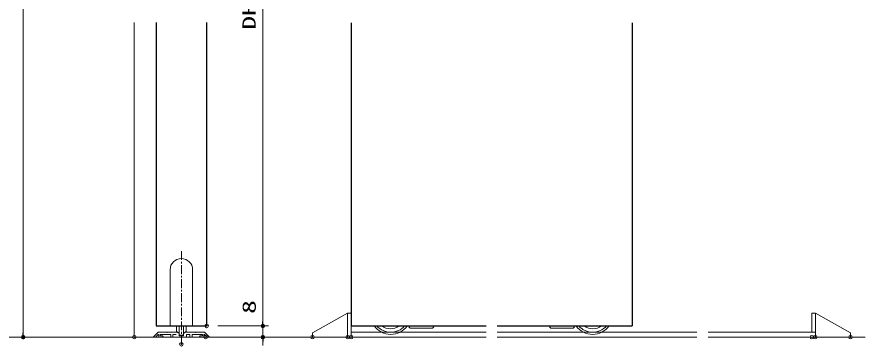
# Model space of a CAD drawing. Units: millimetres, scale not verified. Extents: x -1306 to 1306, y -607 to 607.
# Drawn here: x -866 to -262, y -11 to 223 of the extents above; entities that cross this region are included whole.
import ezdxf
from ezdxf.enums import TextEntityAlignment as Align

# ---------------------------------------------------------------- set-up
doc = ezdxf.new("R2010")
doc.units = ezdxf.units.MM
doc.header["$LTSCALE"] = 5
doc.header["$PDMODE"] = 32
doc.header["$PDSIZE"] = 2.5
doc.linetypes.add('USER1', pattern=[0.375, 0.25, -0.125])
doc.linetypes.add('USER3', pattern=[2, 1.25, -0.25, 0.25, -0.25])
for name, color, linetype, lineweight in [('0-1_線(黄)', 2, 'Continuous', 15), ('0-4_線(白)', 7, 'Continuous', 30), ('0-5_線(水)', 4, 'Continuous', 9), ('0-6_寸法線', 3, 'Continuous', 13), ('0-7_0', 3, 'Continuous', 25), ('0-8_DEFPOINTS', 7, 'Continuous', 5), ('0-A_中心線', 3, 'USER3', 9), ('0-C_点線(青)', 4, 'USER1', 9)]:
    doc.layers.add(name, color=color, linetype=linetype, lineweight=lineweight)
doc.styles.add('ＭＳ ゴシック', font='')
doc.styles.get('ＭＳ ゴシック').set_extended_font_data('MS Gothic')

# ---------------------------------------------------------------- blocks, each defined once
blk = doc.blocks.new('_DOT')
at = {"layer": '0-7_0'}
blk.add_line((-2.5, 0), (-5, 0), dxfattribs=at)
for points in [[(0, 0), (-2.5, 0), (-2.48, 0.313)], [(0, 0), (-2.48, -0.313), (-2.5, 0)], [(0, 0), (-2.48, 0.313), (-2.421, 0.622)], [(0, 0), (-2.421, -0.622), (-2.48, -0.313)], [(0, 0), (-2.421, 0.622), (-2.324, 0.92)], [(0, 0), (-2.324, -0.92), (-2.421, -0.622)], [(0, 0), (-2.324, 0.92), (-2.191, 1.204)], [(0, 0), (-2.191, -1.204), (-2.324, -0.92)], [(0, 0), (-2.191, 1.204), (-2.023, 1.469)], [(0, 0), (-2.023, -1.469), (-2.191, -1.204)], [(0, 0), (-2.023, 1.469), (-1.822, 1.711)], [(0, 0), (-1.822, -1.711), (-2.023, -1.469)], [(0, 0), (-1.822, 1.711), (-1.594, 1.926)], [(0, 0), (-1.594, -1.926), (-1.822, -1.711)], [(0, 0), (-1.594, 1.926), (-1.34, 2.111)], [(0, 0), (-1.34, -2.111), (-1.594, -1.926)], [(0, 0), (-1.34, 2.111), (-1.064, 2.262)], [(0, 0), (-1.064, -2.262), (-1.34, -2.111)], [(0, 0), (-1.064, 2.262), (-0.773, 2.378)], [(0, 0), (-0.773, -2.378), (-1.064, -2.262)], [(0, 0), (-0.773, 2.378), (-0.468, 2.456)], [(0, 0), (-0.468, -2.456), (-0.773, -2.378)], [(0, 0), (-0.468, 2.456), (-0.157, 2.495)], [(0, 0), (-0.157, -2.495), (-0.468, -2.456)], [(0, 0), (-0.157, 2.495), (0.157, 2.495)], [(0, 0), (0.157, -2.495), (-0.157, -2.495)], [(0, 0), (0.157, 2.495), (0.468, 2.456)], [(0, 0), (0.468, 2.456), (0.773, 2.378)], [(0, 0), (0.773, 2.378), (1.064, 2.262)], [(0, 0), (1.064, 2.262), (1.34, 2.111)], [(0, 0), (1.34, 2.111), (1.594, 1.926)], [(0, 0), (1.594, 1.926), (1.822, 1.711)], [(0, 0), (1.822, 1.711), (2.023, 1.469)], [(0, 0), (2.023, 1.469), (2.191, 1.204)], [(0, 0), (2.191, 1.204), (2.324, 0.92)], [(0, 0), (2.324, 0.92), (2.421, 0.622)], [(0, 0), (2.421, 0.622), (2.48, 0.313)], [(0, 0), (2.48, 0.313), (2.5, 0)], [(0, 0), (0.468, -2.456), (0.157, -2.495)], [(0, 0), (0.773, -2.378), (0.468, -2.456)], [(0, 0), (1.064, -2.262), (0.773, -2.378)], [(0, 0), (1.34, -2.111), (1.064, -2.262)], [(0, 0), (1.594, -1.926), (1.34, -2.111)], [(0, 0), (1.822, -1.711), (1.594, -1.926)], [(0, 0), (2.023, -1.469), (1.822, -1.711)], [(0, 0), (2.191, -1.204), (2.023, -1.469)], [(0, 0), (2.324, -0.92), (2.191, -1.204)], [(0, 0), (2.421, -0.622), (2.324, -0.92)], [(0, 0), (2.48, -0.313), (2.421, -0.622)], [(0, 0), (2.5, 0), (2.48, -0.313)]]:
    blk.add_solid(points, dxfattribs=at)

msp = doc.modelspace()

# ---------------------------------------------------------------- linework, layer by layer
at = {"layer": '0-1_線(黄)'}
for p, q in [((-1230.084, -4.684), (-531.867, -4.684)), ((-523.867, -4.684), (-381.867, -4.684)), ((-373.867, -4.684), (-262.303, -4.684))]:
    msp.add_line(p, q, dxfattribs=at)
at = {"layer": '0-4_線(白)'}
for p, q in [((-766.604, 219.24), (-766.604, 3.316)), ((-730.604, 219.24), (-730.604, 3.316)), ((-627.866, 219.002), (-627.866, 3.316)), ((-427.868, 219.002), (-427.868, 3.316)), ((-766.604, 3.316), (-730.604, 3.316)), ((-627.866, 3.316), (-531.867, 3.316)), ((-523.867, 3.316), (-427.868, 3.316))]:
    msp.add_line(p, q, dxfattribs=at)
at = {"layer": '0-5_線(水)'}
for p, q in [((-782.104, 219.24), (-782.104, -4.684)), ((-756.604, 43.316), (-756.604, 3.316)), ((-740.604, 43.316), (-740.604, 3.316)), ((-630.366, 12.316), (-630.366, -4.684)), ((-627.866, 12.316), (-627.866, -4.684)), ((-300.12, 12.316), (-300.12, -1.184)), ((-297.62, 12.316), (-297.62, -4.684)), ((-752.104, 0.273), (-752.104, 3.316)), ((-750.104, -2.684), (-750.104, 3.316)), ((-747.104, -2.684), (-747.104, 3.316)), ((-745.104, 0.273), (-745.104, 3.316)), ((-569.866, 1.816), (-585.582, 1.816)), ((-485.868, 1.816), (-470.152, 1.816)), ((-765.133, -1.213), (-768.433, -4.513)), ((-768.363, -4.684), (-766.704, -4.684)), ((-765.133, -1.213), (-765.063, -1.184)), ((-756.104, -4.684), (-754.804, -4.684)), ((-754.704, -4.584), (-754.704, -2.784)), ((-754.604, -2.684), (-752.304, -2.684)), ((-750.254, -1.855), (-751.393, -1.197)), ((-750.254, -1.855), (-750.204, -1.941)), ((-750.204, -3.583), (-750.204, -1.941)), ((-747.104, -3.683), (-750.104, -3.683)), ((-747.604, -3.184), (-749.604, -3.184)), ((-747.004, -1.941), (-746.954, -1.855)), ((-747.004, -1.941), (-747.004, -3.583)), ((-745.815, -1.197), (-746.954, -1.855)), ((-745.815, -1.197), (-745.765, -1.184)), ((-738.831, -1.185), (-745.765, -1.184)), ((-745.004, -4.583), (-745.004, -2.777)), ((-744.904, -2.684), (-742.604, -2.684)), ((-742.504, -2.784), (-742.504, -4.584)), ((-742.404, -4.684), (-741.104, -4.684)), ((-732.145, -1.184), (-732.075, -1.213)), ((-728.775, -4.513), (-732.075, -1.213)), ((-730.504, -4.684), (-728.845, -4.684)), ((-655.366, -4.684), (-655.366, -1.684)), ((-655.366, -4.684), (-655.366, -1.684)), ((-531.867, -1.184), (-627.866, -1.184)), ((-381.867, -1.184), (-523.867, -1.184)), ((-297.62, -1.184), (-373.867, -1.184)), ((-272.62, -4.684), (-272.62, -1.684)), ((-272.62, -4.684), (-272.62, -1.707))]:
    msp.add_line(p, q, dxfattribs=at)
for points in [[(-627.866, 12.316), (-630.366, 12.316), (-655.366, -1.684)], [(-300.12, 12.316), (-297.62, 12.316), (-272.62, -1.684)], [(-766.604, -4.584), (-766.604, -4.184), (-765.104, -2.684), (-764.604, -2.684), (-764.604, -4.684), (-762.104, -4.684)], [(-758.354, -1.184), (-758.604, -1.434), (-758.854, -1.184), (-765.063, -1.184)], [(-762.104, -3.684), (-763.604, -3.684), (-763.604, -2.684), (-756.204, -2.684), (-756.204, -4.584)], [(-758.354, -1.184), (-751.443, -1.184), (-751.393, -1.197)], [(-741.004, -4.584), (-741.004, -2.684), (-733.604, -2.684), (-733.604, -3.684), (-735.104, -3.684)], [(-732.145, -1.184), (-738.354, -1.184), (-738.604, -1.434), (-738.854, -1.184)], [(-735.104, -4.684), (-732.604, -4.684), (-732.604, -2.684), (-732.104, -2.684), (-730.604, -4.184), (-730.604, -4.584)]]:
    msp.add_lwpolyline(points, dxfattribs=at)
for centre, radius, start, end in [((-748.604, 43.316), 8, 0, 180), ((-750.104, 0.273), 2, 180, 270), ((-747.104, 0.273), 2, 270, 0), ((-599.666, 11.816), 14.5, 215.8883, 270), ((-599.666, 11.816), 13, 220.83222, 319.16778), ((-599.866, 11.816), 10.5, 234.04943, 305.95057), ((-599.666, 11.816), 14.5, 270, 324.1117), ((-456.068, 11.816), 14.5, 215.8883, 270), ((-456.068, 11.816), 13, 220.83222, 319.16778), ((-455.868, 11.816), 10.5, 234.04943, 305.95057), ((-456.068, 11.816), 14.5, 270, 324.1117), ((-768.363, -4.584), 0.1, 135, 270), ((-766.704, -4.584), 0.1, 270, 0), ((-762.104, -4.184), 0.5, 270, 90), ((-756.104, -4.584), 0.1, 180, 270), ((-754.804, -4.584), 0.1, 270, 0), ((-754.604, -2.784), 0.1, 90, 180), ((-752.304, -2.784), 0.1, 0, 90), ((-750.104, -3.583), 0.1, 180, 269.99274), ((-749.604, -2.684), 0.5, 180, 270), ((-747.604, -2.684), 0.5, 270, 0), ((-747.104, -3.583), 0.1, 269.99274, 0), ((-745.104, -4.584), 0.1, 270, 0.00736), ((-744.904, -2.784), 0.1, 90, 180.00736), ((-742.604, -2.784), 0.1, 0, 90), ((-742.404, -4.584), 0.1, 180, 270), ((-741.104, -4.584), 0.1, 270, 0), ((-735.104, -4.183), 0.5, 90.00072, 270.00072), ((-730.504, -4.584), 0.1, 180, 270), ((-728.845, -4.584), 0.1, 270, 45)]:
    msp.add_arc(centre, radius, start, end, dxfattribs=at)
at = {"layer": '0-6_寸法線'}
for p, q in [((-690.604, 442.316), (-690.604, 6.316)), ((-861.104, 365.816), (-861.104, -1.684)), ((-690.604, 6.316), (-690.604, 23.983)), ((-722.604, 3.316), (-686.604, 3.316)), ((-722.604, 3.316), (-686.604, 3.316)), ((-690.604, -4.684), (-690.604, 3.316)), ((-790.104, -4.684), (-865.104, -4.684)), ((-723.345, -4.684), (-686.604, -4.684)), ((-690.604, -7.684), (-690.604, -10.684))]:
    msp.add_line(p, q, dxfattribs=at)
at = {"layer": '0-8_DEFPOINTS'}
for p in [(-730.604, 3.316), (-690.604, 3.316), (-861.104, -4.684), (-782.104, -4.684), (-782.104, -4.684), (-731.345, -4.684), (-690.604, -4.684), (-655.366, -4.684), (-630.366, -4.684), (-627.866, -4.684), (-300.12, -4.684), (-297.62, -4.684), (-272.62, -4.684), (-748.604, -9.745)]:
    msp.add_point(p, dxfattribs=at)
at = {"layer": '0-A_中心線'}
msp.add_line((-748.604, -9.745), (-748.604, 57.182), dxfattribs=at)
at = {"layer": '0-C_点線(青)'}
for p, q in [((-569.866, 1.816), (-568.866, 2.816)), ((-568.866, 3.316), (-568.866, 2.816)), ((-486.868, 3.316), (-486.868, 2.816)), ((-485.868, 1.816), (-486.868, 2.816))]:
    msp.add_line(p, q, dxfattribs=at)
for points in [[(-585.582, 1.816), (-585.866, 1.816), (-587.366, 3.316)], [(-470.152, 1.816), (-469.868, 1.816), (-468.368, 3.316)]]:
    msp.add_lwpolyline(points, dxfattribs=at)

# ---------------------------------------------------------------- block references
at = {"layer": '0-6_寸法線', "xscale": 0.6, "yscale": 0.6}
for p, rotation in [((-690.604, 3.316), 270), ((-690.604, 3.316), 270), ((-861.104, -4.684), 270), ((-690.604, -4.684), 90)]:
    msp.add_blockref('_DOT', p, dxfattribs=dict(at, rotation=rotation))

# ---------------------------------------------------------------- texts
at = {"layer": '0-6_寸法線', "style": 'ＭＳ ゴシック', "width": 1.5}
for s, p in [('DH', (-692.754, 214.078)), ('8', (-692.754, 11.888))]:
    msp.add_text(s, height=9.604, rotation=90, dxfattribs=at).set_placement(p, align=Align.BOTTOM_LEFT)

doc.saveas('drawing.dxf')
